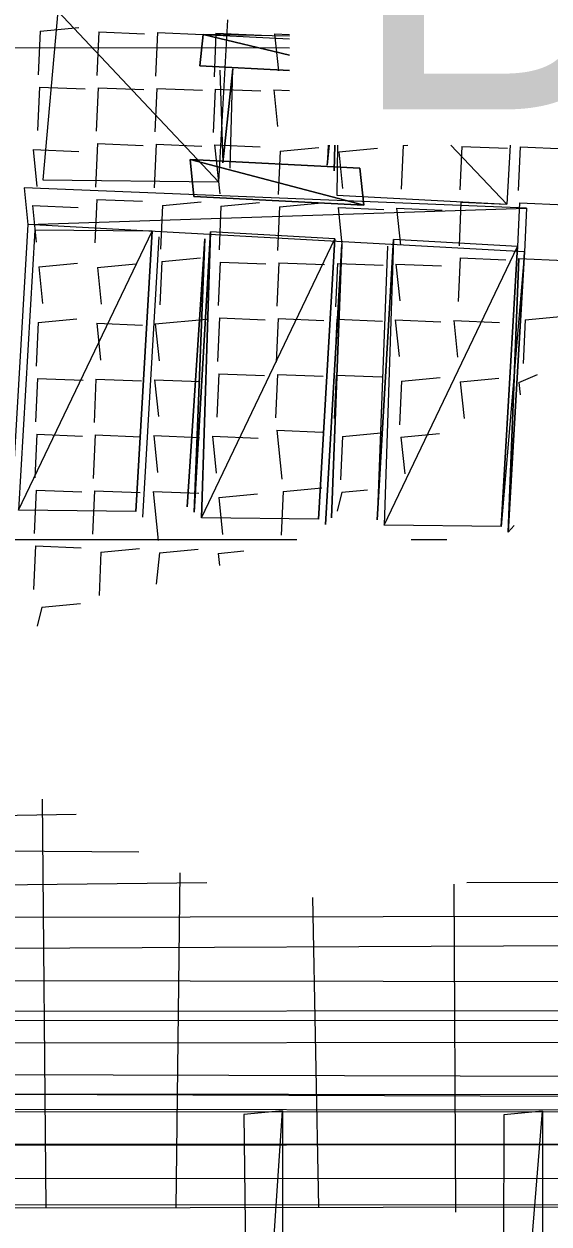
# Paper-space layout '01 Roof Support Layout' of a CAD drawing. Header units: millimetres. Extents: x 5 to 415, y 7 to 290.
# Drawn here: x 124.54 to 128.21, y 107.02 to 115.4 of the extents above; entities that cross this region are included whole.
import ezdxf

# ---------------------------------------------------------------- set-up
doc = ezdxf.new("R2010")
doc.units = ezdxf.units.MM
doc.linetypes.add('B2_DASH_DOT', pattern=[5.25, 2.8, -0.8, 0.25, -1.4])
for name, color, linetype in [('GA_REFERENCE', 253, 'Continuous'), ('TEXT', 7, 'Continuous'), ('UPPER_ROOF', 7, 'Continuous')]:
    doc.layers.add(name, color=color, linetype=linetype)

# ---------------------------------------------------------------- blocks, each defined once
blk = doc.blocks.new('SHEET_01_ROOF')
at = {"layer": 'GA_REFERENCE', "lineweight": 5}
for p, q in [((124.7804, 115.486), (124.676, 114.3094)), ((125.9032, 114.2955), (124.7804, 115.486)), ((125.9032, 114.2955), (124.7804, 115.486)), ((125.9671, 115.4252), (125.9032, 114.2955)), ((124.6589, 115.3449), (124.6451, 115.0411)), ((124.6589, 115.3449), (124.9286, 115.3704)), ((125.0679, 115.3403), (125.0542, 115.0365)), ((125.0679, 115.3403), (125.3871, 115.3273)), ((125.477, 115.3357), (125.4632, 115.0319)), ((125.477, 115.3357), (125.7962, 115.3226)), ((125.7962, 115.3226), (125.7735, 115.1044)), ((125.7962, 115.3226), (125.7735, 115.1044)), ((125.7735, 115.1044), (125.7962, 115.3226)), ((126.4, 115.1779), (125.7962, 115.3226)), ((125.7962, 115.3226), (126.4, 115.2916)), ((126.4, 115.1779), (125.7962, 115.3226)), ((125.7962, 115.3226), (126.4, 115.1779)), ((125.7962, 115.3226), (126.4, 115.1779)), ((126.4, 115.3108), (125.7962, 115.3226)), ((125.8861, 115.3311), (125.8724, 115.0273)), ((125.8861, 115.3311), (126.2053, 115.318)), ((126.2952, 115.3265), (126.3219, 115.0697)), ((126.2952, 115.3265), (126.4, 115.3222)), ((116.7245, 115.2444), (126.4, 115.2295)), ((125.7735, 115.1044), (126.4, 115.0723)), ((126.4, 115.0723), (125.7735, 115.1044)), ((125.9129, 115.0743), (125.9348, 114.4281)), ((125.9348, 114.4281), (126.0028, 115.0828)), ((126.0028, 115.0828), (125.9348, 114.4281)), ((126.0028, 115.0828), (125.9348, 114.4281)), ((125.9348, 114.4281), (126.0028, 115.0828)), ((125.9842, 114.3896), (126.0028, 115.0828)), ((124.654, 114.9555), (124.6403, 114.6517)), ((124.654, 114.9555), (124.9732, 114.9424)), ((125.0631, 114.9509), (125.0494, 114.6471)), ((125.0631, 114.9509), (125.3822, 114.9378)), ((125.4722, 114.9463), (125.4584, 114.6425)), ((125.4722, 114.9463), (125.7914, 114.9332)), ((125.8813, 114.9417), (125.8675, 114.6378)), ((125.8813, 114.9417), (126.2005, 114.9286)), ((126.2904, 114.9371), (126.3171, 114.6803)), ((126.2904, 114.9371), (126.4, 114.9326)), ((125.0583, 114.5615), (125.0445, 114.2577)), ((125.0583, 114.5615), (125.3774, 114.5484)), ((125.4674, 114.5569), (125.4536, 114.2531)), ((125.4674, 114.5569), (125.7865, 114.5438)), ((125.8764, 114.5523), (125.9121, 114.2099)), ((125.8764, 114.5523), (126.1956, 114.5392)), ((126.3349, 114.5091), (126.6047, 114.5346)), ((126.6693, 114.55), (126.663, 114.4105)), ((126.663, 114.4105), (126.6775, 114.55)), ((126.6775, 114.55), (126.663, 114.4105)), ((126.7172, 114.55), (126.7124, 114.3719)), ((126.7172, 114.55), (126.7124, 114.3719)), ((126.7124, 114.3719), (126.7172, 114.55)), ((126.7346, 114.55), (126.7302, 114.2007)), ((127.1935, 114.547), (127.1798, 114.2432)), ((127.1935, 114.547), (127.2258, 114.55)), ((127.917, 114.1398), (127.5258, 114.55)), ((127.917, 114.1398), (127.5258, 114.55)), ((127.6027, 114.5423), (127.5889, 114.2385)), ((127.6027, 114.5423), (127.9218, 114.5292)), ((127.9402, 114.55), (127.917, 114.1398)), ((128.0117, 114.5377), (127.998, 114.2339)), ((128.0117, 114.5377), (128.3309, 114.5246)), ((124.6087, 114.5191), (124.6355, 114.2623)), ((124.6087, 114.5191), (124.9279, 114.506)), ((126.3349, 114.5091), (126.3211, 114.2053)), ((126.744, 114.5045), (127.0137, 114.53)), ((126.744, 114.5045), (126.7707, 114.2478)), ((125.7055, 114.4497), (125.7323, 114.1929)), ((126.919, 114.1321), (125.7055, 114.4497)), ((125.7055, 114.4497), (126.8922, 114.3889)), ((126.919, 114.1321), (125.7055, 114.4497)), ((125.7055, 114.4497), (125.7323, 114.1929)), ((125.7323, 114.1929), (125.7055, 114.4497)), ((125.7055, 114.4497), (126.919, 114.1321)), ((125.7055, 114.4497), (126.919, 114.1321)), ((126.8922, 114.3889), (125.7055, 114.4497)), ((126.8922, 114.3889), (126.919, 114.1321)), ((126.919, 114.1321), (126.8922, 114.3889)), ((126.919, 114.1321), (126.8922, 114.3889)), ((124.676, 114.3094), (125.9032, 114.2955)), ((124.5456, 114.2539), (124.5723, 113.9971)), ((128.0563, 114.1098), (124.5456, 114.2539)), ((126.7302, 114.2007), (127.917, 114.1398)), ((124.6039, 114.1297), (124.6306, 113.8729)), ((124.6039, 114.1297), (124.923, 114.1166)), ((125.0534, 114.1721), (125.0397, 113.8683)), ((125.0534, 114.1721), (125.3726, 114.159)), ((125.512, 114.1289), (125.4982, 113.8251)), ((125.512, 114.1289), (125.7817, 114.1544)), ((125.7323, 114.1929), (126.919, 114.1321)), ((126.919, 114.1321), (125.7323, 114.1929)), ((125.921, 114.1243), (125.9073, 113.8205)), ((125.921, 114.1243), (126.1907, 114.1498)), ((126.3301, 114.1197), (126.3163, 113.8159)), ((126.3301, 114.1197), (126.5998, 114.1452)), ((126.7392, 114.1151), (126.7659, 113.8583)), ((126.7392, 114.1151), (127.0583, 114.102)), ((127.5978, 114.1529), (127.5841, 113.8491)), ((127.5978, 114.1529), (127.917, 114.1398)), ((128.0069, 114.1483), (127.9931, 113.8445)), ((128.0069, 114.1483), (128.326, 114.1352)), ((124.5723, 113.9971), (128.0563, 114.1098)), ((124.5723, 113.9971), (128.0563, 114.1098)), ((127.1483, 114.1105), (127.175, 113.8537)), ((127.1483, 114.1105), (127.4674, 114.0974)), ((128.0563, 114.1098), (128.0425, 113.8059)), ((128.0563, 114.1098), (128.0425, 113.8059)), ((124.5723, 113.9971), (124.4582, 112.0416)), ((124.6217, 113.9585), (124.5076, 112.003)), ((124.6217, 113.9585), (124.5076, 112.003)), ((124.5076, 112.003), (125.4399, 113.9493)), ((124.5076, 112.003), (125.4399, 113.9493)), ((128.0425, 113.8059), (124.5723, 113.9971)), ((125.4399, 113.9493), (124.6217, 113.9585)), ((125.3258, 111.9937), (125.4399, 113.9493)), ((125.4399, 113.9493), (125.3258, 111.9937)), ((125.4399, 113.9493), (125.3258, 111.9937)), ((125.3752, 111.9552), (125.4893, 113.9107)), ((125.8084, 113.8976), (125.6854, 112.0277)), ((125.6854, 112.0277), (125.8084, 113.8976)), ((125.8489, 113.9447), (125.7349, 111.9891)), ((125.7349, 111.9891), (125.8489, 113.9447)), ((125.8489, 113.9447), (125.7349, 111.9891)), ((125.7349, 111.9891), (125.8084, 113.8976)), ((125.8084, 113.8976), (125.7349, 111.9891)), ((125.7349, 111.9891), (125.8084, 113.8976)), ((125.8084, 113.8976), (125.7349, 111.9891)), ((125.7349, 111.9891), (125.8084, 113.8976)), ((125.8489, 113.9447), (125.7843, 111.9506)), ((125.7843, 111.9506), (125.8489, 113.9447)), ((125.7843, 111.9506), (126.7165, 113.8969)), ((125.7843, 111.9506), (126.7165, 113.8969)), ((126.7165, 113.8969), (125.8489, 113.9447)), ((126.6024, 111.9414), (126.7165, 113.8969)), ((126.7165, 113.8969), (126.6024, 111.9414)), ((126.6024, 111.9414), (126.7165, 113.8969)), ((126.7165, 113.8969), (126.6024, 111.9414)), ((127.1256, 113.8923), (127.0115, 111.9368)), ((127.0115, 111.9368), (127.1256, 113.8923)), ((127.1256, 113.8923), (127.0609, 111.8982)), ((127.9931, 113.8445), (127.1256, 113.8923)), ((126.6518, 111.9028), (126.7659, 113.8583)), ((126.7659, 113.8583), (126.6518, 111.9028)), ((126.6923, 111.9498), (126.7659, 113.8583)), ((126.7659, 113.8583), (126.6923, 111.9498)), ((127.0851, 113.8452), (127.0115, 111.9368)), ((127.0609, 111.8982), (127.9931, 113.8445)), ((127.0609, 111.8982), (127.9931, 113.8445)), ((127.879, 111.889), (127.9931, 113.8445)), ((127.9931, 113.8445), (127.879, 111.889)), ((127.879, 111.889), (127.9931, 113.8445)), ((127.9931, 113.8445), (127.879, 111.889)), ((128.0425, 113.8059), (127.879, 111.889)), ((127.9285, 111.8504), (128.0425, 113.8059)), ((128.0425, 113.8059), (127.9285, 111.8504)), ((127.9285, 111.8504), (128.0425, 113.8059)), ((128.0425, 113.8059), (127.9285, 111.8504)), ((127.9285, 111.8504), (128.0425, 113.8059)), ((124.6484, 113.7017), (124.9182, 113.7272)), ((124.6484, 113.7017), (124.6752, 113.4449)), ((125.0576, 113.6971), (125.3273, 113.7226)), ((125.0576, 113.6971), (125.0843, 113.4404)), ((125.5071, 113.7395), (125.4934, 113.4357)), ((125.5071, 113.7395), (125.7769, 113.765)), ((125.9162, 113.7349), (125.9024, 113.4311)), ((125.9162, 113.7349), (126.2353, 113.7218)), ((126.3252, 113.7303), (126.3115, 113.4265)), ((126.3252, 113.7303), (126.6444, 113.7172)), ((126.7343, 113.7257), (126.7206, 113.4219)), ((126.7343, 113.7257), (127.0535, 113.7126)), ((127.1434, 113.7211), (127.1701, 113.4643)), ((127.1434, 113.7211), (127.4626, 113.708)), ((127.593, 113.7635), (127.5792, 113.4597)), ((127.593, 113.7635), (127.9121, 113.7504)), ((127.9285, 111.8504), (128.002, 113.7589)), ((128.002, 113.7589), (127.9285, 111.8504)), ((128.002, 113.7589), (127.9883, 113.4551)), ((128.002, 113.7589), (128.3212, 113.7458)), ((124.6436, 113.3123), (124.6299, 113.0085)), ((124.6436, 113.3123), (124.9134, 113.3377)), ((125.0527, 113.3077), (125.0794, 113.0509)), ((125.0527, 113.3077), (125.3719, 113.2946)), ((125.4618, 113.3031), (125.8214, 113.3371)), ((125.4618, 113.3031), (125.4885, 113.0463)), ((125.9113, 113.3455), (125.8976, 113.0417)), ((125.9113, 113.3455), (126.2305, 113.3324)), ((126.3204, 113.3409), (126.3067, 113.0371)), ((126.3204, 113.3409), (126.6396, 113.3278)), ((126.7295, 113.3363), (126.7158, 113.0325)), ((126.7295, 113.3363), (127.0486, 113.3232)), ((127.1386, 113.3317), (127.1653, 113.0749)), ((127.1386, 113.3317), (127.4577, 113.3186)), ((127.5476, 113.3271), (127.5744, 113.0703)), ((127.5476, 113.3271), (127.8668, 113.314)), ((128.0466, 113.331), (128.0328, 113.0271)), ((128.0466, 113.331), (128.3164, 113.3564)), ((125.9065, 112.9562), (125.8928, 112.6523)), ((125.9065, 112.9562), (126.2257, 112.943)), ((126.3156, 112.9515), (126.3019, 112.6477)), ((126.3156, 112.9515), (126.6348, 112.9384)), ((126.7247, 112.9469), (126.7109, 112.6431)), ((126.7247, 112.9469), (127.0438, 112.9338)), ((128.0012, 112.8945), (128.1317, 112.95)), ((124.6388, 112.9229), (124.625, 112.6191)), ((124.6388, 112.9229), (124.9579, 112.9098)), ((125.0479, 112.9183), (125.0341, 112.6145)), ((125.0479, 112.9183), (125.367, 112.9052)), ((125.4569, 112.9137), (125.4837, 112.6569)), ((125.4569, 112.9137), (125.7761, 112.9006)), ((127.1831, 112.9037), (127.1694, 112.5999)), ((127.1831, 112.9037), (127.4529, 112.9292)), ((127.5922, 112.8991), (127.8619, 112.9246)), ((127.5922, 112.8991), (127.6189, 112.6423)), ((128.0012, 112.8945), (128.0102, 112.8089)), ((124.634, 112.5335), (124.6202, 112.2297)), ((124.634, 112.5335), (124.9531, 112.5204)), ((125.043, 112.5289), (125.0293, 112.2251)), ((125.043, 112.5289), (125.3622, 112.5158)), ((125.4521, 112.5243), (125.4788, 112.2675)), ((125.4521, 112.5243), (125.7713, 112.5112)), ((126.3108, 112.5621), (126.3464, 112.2197)), ((126.3108, 112.5621), (126.6299, 112.549)), ((126.7692, 112.5189), (127.039, 112.5444)), ((127.1783, 112.5143), (127.448, 112.5398)), ((125.8612, 112.5196), (125.8879, 112.2629)), ((125.8612, 112.5196), (126.1803, 112.5065)), ((126.7692, 112.5189), (126.7555, 112.2151)), ((127.1783, 112.5143), (127.205, 112.2576)), ((124.6291, 112.1441), (124.6154, 111.8403)), ((124.6291, 112.1441), (124.9483, 112.131)), ((125.0382, 112.1395), (125.0244, 111.8357)), ((125.0382, 112.1395), (125.3573, 112.1264)), ((125.4473, 112.1349), (125.483, 111.7925)), ((125.4473, 112.1349), (125.7664, 112.1218)), ((125.9058, 112.0917), (126.1755, 112.1172)), ((126.3553, 112.1341), (126.3416, 111.8303)), ((126.3553, 112.1341), (126.625, 112.1596)), ((126.7644, 112.1296), (126.7328, 111.9969)), ((126.7644, 112.1296), (126.9442, 112.1465)), ((125.9058, 112.0917), (125.9325, 111.8349)), ((125.3258, 111.9937), (124.5076, 112.003)), ((126.6024, 111.9414), (125.7843, 111.9506)), ((127.879, 111.889), (127.0609, 111.8982)), ((127.969, 111.8975), (127.9285, 111.8504)), ((124.6243, 111.7547), (124.6105, 111.4509)), ((124.6243, 111.7547), (124.9434, 111.7416)), ((125.0828, 111.7115), (125.069, 111.4077)), ((125.0828, 111.7115), (125.3525, 111.737)), ((125.4919, 111.7069), (125.4692, 111.4887)), ((125.4919, 111.7069), (125.7616, 111.7324)), ((125.9009, 111.7023), (126.0807, 111.7193)), ((125.9009, 111.7023), (125.9098, 111.6167)), ((124.6688, 111.3267), (124.9386, 111.3522)), ((124.6688, 111.3267), (124.6373, 111.1941)), ((124.6722, 109.9874), (124.6967, 107.1374)), ((124.9104, 109.8802), (123.2335, 109.8516)), ((125.3462, 109.6188), (123.2109, 109.6334)), ((125.6338, 109.4731), (125.6048, 107.1366)), ((125.8225, 109.4044), (123.2377, 109.3766)), ((127.5487, 109.3944), (127.5602, 107.105)), ((129.5447, 109.4099), (127.6386, 109.4029)), ((126.5596, 109.3011), (126.6027, 107.1444)), ((130.2502, 109.174), (123.215, 109.1584)), ((130.9063, 108.9767), (123.1923, 108.9401)), ((131.2523, 108.7068), (123.1696, 108.7219)), ((131.4994, 108.514), (123.147, 108.5037)), ((173.0902, 108.463), (104.9947, 108.4329)), ((131.8857, 108.2912), (123.1243, 108.2855)), ((139.087, 108.02), (123.1016, 108.0672)), ((163.3438, 107.889), (124.3872, 107.9292)), ((124.3872, 107.9292), (163.3527, 107.8034)), ((124.3872, 107.9292), (163.3527, 107.8034)), ((139.0644, 107.8018), (117.8599, 107.8319)), ((163.3527, 107.8034), (124.4455, 107.8051)), ((163.3527, 107.8034), (124.4455, 107.8051)), ((126.3516, 107.8121), (126.0818, 107.7867)), ((126.3516, 107.8121), (126.0818, 107.7867)), ((126.0818, 107.7867), (126.1193, 104.3761)), ((126.1193, 104.3761), (126.3516, 107.8121)), ((126.1193, 104.3761), (126.3516, 107.8121)), ((126.3516, 107.8121), (126.3485, 104.3545)), ((127.886, 104.4132), (128.1677, 107.8106)), ((127.886, 104.4132), (128.1677, 107.8106)), ((127.898, 107.7852), (127.886, 104.4132)), ((128.1677, 107.8106), (127.898, 107.7852)), ((128.1677, 107.8106), (127.898, 107.7852)), ((128.1677, 107.8106), (128.1646, 104.353)), ((173.0894, 107.5986), (104.994, 107.5685)), ((139.0417, 107.5835), (117.7967, 107.5666)), ((139.0685, 107.3268), (117.7741, 107.3484)), ((139.0863, 107.1556), (106.0859, 107.1097)), ((139.0863, 107.1556), (106.1264, 107.1568))]:
    blk.add_line(p, q, dxfattribs=at)
at = {"layer": 'UPPER_ROOF', "linetype": 'B2_DASH_DOT', "lineweight": 18}
blk.add_line((107.9, 111.8), (173.9, 111.8), dxfattribs=at)
at = {"layer": 'TEXT'}
blk.add_text('B2', height=2.3, dxfattribs=at).set_placement((126.8, 114.8))

psp = doc.layouts.new('01 Roof Support Layout')

# ---------------------------------------------------------------- block references
psp.add_blockref('SHEET_01_ROOF', (0, 0))

doc.saveas('drawing.dxf')
